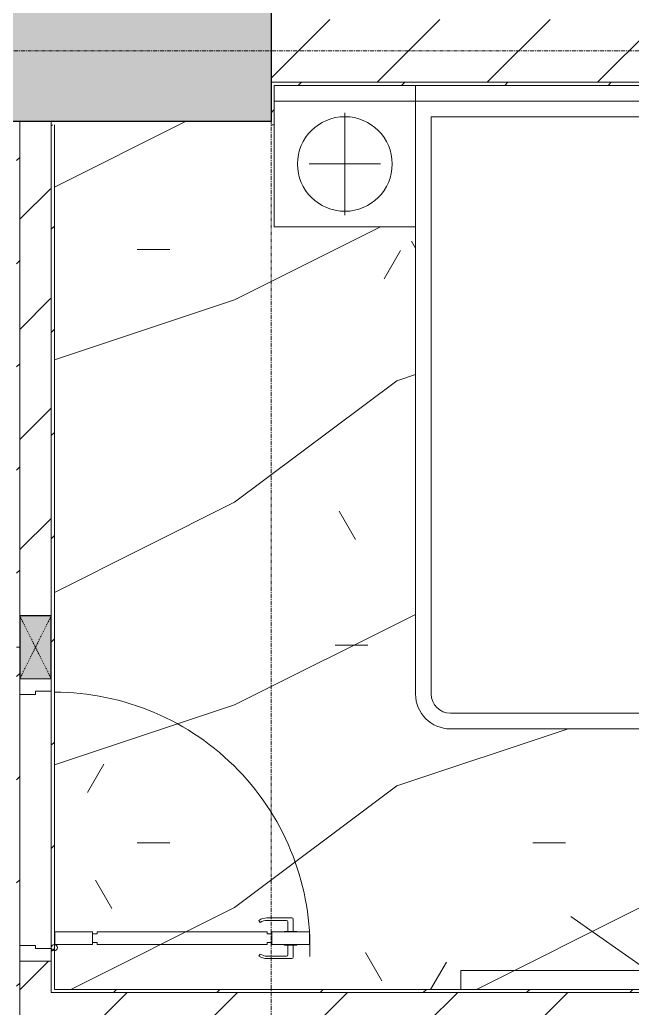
# Model space of a CAD drawing. Header units: millimetres. Extents: x 5121 to 246734, y -48180 to 129206.
# Drawn here: x 38053 to 40003, y 58687 to 61836 of the extents above; entities that cross this region are included whole.
import ezdxf

# ---------------------------------------------------------------- set-up
doc = ezdxf.new("R2010")
doc.units = ezdxf.units.MM
doc.linetypes.add('Dash', pattern=[6, 3, -3])
doc.linetypes.add('Grid Line', pattern=[22.225, 12.7, -3.175, 3.175, -3.175])
for name, color, linetype, lineweight in [('0-1', 7, 'Continuous', 5), ('A-DETL-GENF-1', 50, 'Continuous', 9), ('A-DOOR-1', 253, 'Continuous', 9), ('A-DOOR-2', 50, 'Continuous', 9), ('A-FLOR-PATT-1', 9, 'Continuous', 9), ('A-WALL-1', 250, 'Continuous', 18), ('A-WALL-PATT-1', 9, 'Continuous', 9), ('A-WALL-PATT-2', 50, 'Continuous', 9), ('A-WALL-PATT-3', 111, 'Continuous', 9), ('I-FURN-1', 253, 'Continuous', 9), ('S-COLS-2', 10, 'Continuous', 25), ('S-COLS-3', 50, 'Continuous', 9), ('S-COLS-4', 253, 'Continuous', 9), ('S-COLS-HDLN-1', 50, 'Dash', 9), ('S-GRID-1', 1, 'Grid Line', 9)]:
    doc.layers.add(name, color=color, linetype=linetype, lineweight=lineweight)
pattern_1 = [(45, (0, 0), (-164.4023, 164.4023), [])]
pattern_2 = [(45, (0, 0), (-175.3625, 175.3625), [])]

# ---------------------------------------------------------------- blocks, each defined once
blk = doc.blocks.new('M_Concrete-Rectangular-Column2 - 450x1300-812578-TKCS_MB TỔNG THỂ TẦNG 1')
at = {"layer": 'S-COLS-3'}
blk.add_hatch(color=256, dxfattribs=at).paths.add_polyline_path([(650, 225), (-650, 225), (-650, -225), (650, -225), (650, 100)])
at = {"layer": 'S-COLS-2'}
for p, q in [((-650, 225), (650, 225)), ((-650, -225), (-650, 225)), ((650, 225), (650, -225)), ((650, -225), (-650, -225))]:
    blk.add_line(p, q, dxfattribs=at)
blk = doc.blocks.new('NCV_TKTC_KET CAU_rvt-1-TKCS_MB TỔNG THỂ TẦNG 1')
at = {"layer": 'S-COLS-3', "rotation": 180}
blk.add_blockref('M_Concrete-Rectangular-Column2 - 450x1300-812578-TKCS_MB TỔNG THỂ TẦNG 1', (38202.6, 61736.9), dxfattribs=at)
blk = doc.blocks.new('DOOR_CW_01 CANH MO-PANEL KINH - DIW_01-900x2200-CỬA GỖ VÂN LAMINATE-553375-TKCS_MB TỔNG THỂ TẦNG 1')
at = {"layer": 'A-DETL-GENF-1'}
for p, q in [((-397, -182), (-397, -62)), ((-397, -62), (-357, -62)), ((-357, -62), (-357, -182)), ((-357, -182), (-397, -182)), ((-391, -196), (-391, -182)), ((-391, -182), (-363, -182)), ((-363, -182), (-363, -196)), ((-397, -196), (-391, -196)), ((-397, -738), (-397, -196)), ((-357, -196), (-363, -196)), ((-357, -196), (-357, -738)), ((-433.9, -711.2), (-427.3, -715.8)), ((-320.1, -711.2), (-326.7, -715.8)), ((-442, -737), (-442, -816.5)), ((-434, -799.5), (-434, -737)), ((-397, -738), (-391, -738)), ((-357, -752), (-397, -752)), ((-397, -752), (-397, -872)), ((-391, -752), (-391, -738)), ((-363, -752), (-391, -752)), ((-357, -738), (-363, -738)), ((-363, -738), (-363, -752)), ((-357, -872), (-357, -752)), ((-320, -799.5), (-320, -737)), ((-312, -737), (-312, -816.5)), ((-399, -803.5), (-430, -803.5)), ((-399, -792.2), (-399, -831.8)), ((-397, -792.2), (-399, -792.2)), ((-397, -792.2), (-397, -831.8)), ((-357, -792.2), (-357, -831.8)), ((-357, -792.2), (-355, -792.2)), ((-355, -792.2), (-355, -831.8)), ((-355, -803.5), (-324, -803.5)), ((-399, -820.5), (-438, -820.5)), ((-399, -831.8), (-397, -831.8)), ((-355, -831.8), (-357, -831.8)), ((-355, -820.5), (-316, -820.5)), ((-397, -872), (-357, -872))]:
    blk.add_line(p, q, dxfattribs=at)
blk.add_circle((-407, -60), 10, dxfattribs=at)
for centre, radius, start, end in [((-407, -60), 814, 268, 0), ((-397, -737), 45, 145, 180), ((-397, -737), 37, 145, 180), ((-357, -737), 37, 0, 35), ((-357, -737), 45, 360, 35), ((-438, -816.5), 4, 180, 270), ((-430, -799.5), 4, 180, 270), ((-324, -799.5), 4, 270, 0), ((-316, -816.5), 4, 270, 0)]:
    blk.add_arc(centre, radius, start, end, dxfattribs=at)
at = {"layer": 'A-DOOR-2'}
for p, q in [((-450, -50), (-450, 50)), ((-450, 50), (-400, 50)), ((-400, 50), (-400, 0)), ((400, 0), (400, 50)), ((400, 50), (450, 50)), ((450, 50), (450, -50)), ((-410, 0), (-410, -50)), ((-400, 0), (-410, 0)), ((410, 0), (400, 0)), ((410, -50), (410, 0)), ((-410, -50), (-450, -50)), ((-407, -50), (-382, -50)), ((450, -50), (410, -50))]:
    blk.add_line(p, q, dxfattribs=at)
blk = doc.blocks.new('G1_SOF - BO TRU - 100x200-V95-TKCS_MB TỔNG THỂ TẦNG 1')
at = {"layer": 'S-COLS-3'}
blk.add_hatch(color=256, dxfattribs=at).paths.add_polyline_path([(0, -100), (50, -100), (50, 100), (-50, 100), (-50, -100)])
at = {"layer": 'S-COLS-2'}
for p, q in [((50, 100), (-50, 100)), ((-50, 100), (-50, -100)), ((50, -100), (50, 100))]:
    blk.add_line(p, q, dxfattribs=at)
at = {"layer": 'S-COLS-HDLN-1'}
for p, q in [((50, 100), (-50, -100)), ((-50, 100), (50, -100))]:
    blk.add_line(p, q, dxfattribs=at)
blk = doc.blocks.new('GIUONG NGU-2TAB-1600x2000 - GIUONG NGU-2TAB-1600x2000-842839-TKCS_MB TỔNG THỂ TẦNG 1')
at = {"layer": 'I-FURN-1'}
for p, q in [((8.5, 0), (8.5, -50)), ((458.5, -50), (458.5, 0)), ((458.5, 0), (458.5, -50)), ((458.5, -50), (8.5, -50)), ((8.5, -50), (8.5, -450.3)), ((8.5, -50), (458.5, -50)), ((458.5, -50), (8.5, -50)), ((8.5, -50), (8.5, -450.3)), ((458.5, -450.3), (458.5, -50)), ((2108.2, -50), (458.5, -50)), ((458.5, -50), (458.5, -1938.9)), ((458.5, -50), (2108.2, -50)), ((458.5, -1938.9), (458.5, -50)), ((458.5, -450.3), (458.5, -50)), ((458.5, -50), (2108.2, -50)), ((233.5, -86.8), (233.5, -413.5)), ((508.5, -100), (2058.2, -100)), ((508.5, -1938.9), (508.5, -100)), ((120.2, -250.2), (346.8, -250.2)), ((8.5, -450.3), (458.5, -450.3)), ((8.5, -450.3), (458.5, -450.3)), ((1997.1, -2000), (569.6, -2000)), ((569.6, -2050), (1997.1, -2050)), ((1997.1, -2050), (569.6, -2050))]:
    blk.add_line(p, q, dxfattribs=at)
blk.add_circle((233.5, -250.2), 150.7, dxfattribs=at)
for radius in [111.1, 111.1, 61.1]:
    blk.add_arc((569.6, -1938.9), radius, 180, 270, dxfattribs=at)
blk = doc.blocks.new('KE TIVI-2 - KE TIVI-2-850637-TKCS_MB TỔNG THỂ TẦNG 1')
at = {"layer": 'I-FURN-1'}
for p, q in [((0, 60), (-245.7, 232.1)), ((213, 209.1), (0, 60)), ((-595.6, 60), (595.6, 60)), ((-595.6, 0), (-595.6, 60)), ((595.6, 60), (595.6, 0))]:
    blk.add_line(p, q, dxfattribs=at)
blk = doc.blocks.new('NCV_TKTC_TANG 1_rvt-1-TKCS_MB TỔNG THỂ TẦNG 1')
at = {"layer": 'A-FLOR-PATT-1'}
h = blk.add_hatch(dxfattribs=at)
h.set_pattern_fill('FP_5', color=256, style=0, pattern_type=2)
h.set_pattern_definition([(0, (0, 0), (2519.68, 629.92), [103.937, -1785.823, 103.937, -1785.823, -10078.72]), (0, (0, 0), (2519.68, 629.92), [-3779.52, 103.937, -3675.583, 103.937, -1785.823, -4409.44]), (0, (0, 0), (2519.68, 629.92), [-9448.8, 103.937, -1155.903, 103.937, -3045.663]), (120, (944.9, 314.96), (-1805.3667, 1867.147), [103.937, -1785.823, 103.937, -11864.543]), (120, (944.9, 314.96), (-1805.3667, 1867.147), [-1993.697, -1785.823, 103.937, -3675.583, -6299.2]), (120, (944.9, 314.96), (-1805.3667, 1867.147), [-7559.04, 103.937, -1785.823, 103.937, -4305.503]), (120, (944.9, 314.96), (-1805.3667, 1867.147), [-9552.737, -1155.903, 103.937, -3045.663]), (240, (1259.84, 1574.8), (-714.3133, -2497.067), [103.937, -1785.823, 103.937, -11864.543]), (240, (1259.84, 1574.8), (-714.3133, -2497.067), [-1993.697, -1785.823, 103.937, -3675.583, -6299.2]), (240, (1259.84, 1574.8), (-714.3133, -2497.067), [-7559.04, 103.937, -1785.823, 103.937, -4305.503]), (240, (1259.84, 1574.8), (-714.3133, -2497.067), [-9552.737, -1155.903, 103.937, -3045.663])])
h.paths.add_polyline_path([(39692.8, 58746.9), (42192.6, 58746.9), (42192.6, 60126.9), (41642.6, 60126.9), (41642.6, 61626.9), (41412.3, 61626.9), (41412.3, 61176.6), (40962.3, 61176.6), (40962.3, 59688), (40958.5, 59659.3), (40947.4, 59632.5), (40927.5, 59607.8), (40906.7, 59591.8), (40879.9, 59580.7), (40851.2, 59576.9), (39423.7, 59576.9), (39395, 59580.7), (39364.3, 59594.8), (39345.2, 59609.5), (39327.5, 59632.5), (39316.4, 59659.3), (39312.6, 59688), (39312.6, 61176.6), (38862.6, 61176.6), (38862.6, 61501.9), (38852.6, 61501.9), (38852.6, 61511.9), (38152.6, 61511.9), (38152.6, 61501.9), (38162.6, 61501.9), (38162.6, 58746.9), (39423.7, 58746.9)])
h = blk.add_hatch(dxfattribs=at)
h.set_pattern_fill('FP_4', color=256, style=0, pattern_type=2)
h.set_pattern_definition([(216.87, (516.46, 1291.15), (3873.4454, 2582.3069), [645.575, -5810.175]), (206.565, (1291.15, 903.8), (-1291.1515, -1291.149), [1443.55, -1443.55]), (198.435, (1291.15, 258.23), (-2582.2983, -1291.1527), [816.596, -3266.38])])
h.paths.add_polyline_path([(39692.8, 58746.9), (42192.6, 58746.9), (42192.6, 60126.9), (41642.6, 60126.9), (41642.6, 61626.9), (41412.3, 61626.9), (41412.3, 61176.6), (40962.3, 61176.6), (40962.3, 59688), (40958.5, 59659.3), (40947.4, 59632.5), (40927.5, 59607.8), (40906.7, 59591.8), (40879.9, 59580.7), (40851.2, 59576.9), (39423.7, 59576.9), (39395, 59580.7), (39364.3, 59594.8), (39345.2, 59609.5), (39327.5, 59632.5), (39316.4, 59659.3), (39312.6, 59688), (39312.6, 61176.6), (38862.6, 61176.6), (38862.6, 61501.9), (38852.6, 61501.9), (38852.6, 61511.9), (38152.6, 61511.9), (38152.6, 61501.9), (38162.6, 61501.9), (38162.6, 58746.9), (39423.7, 58746.9)])
at = {"layer": 'A-WALL-PATT-1'}
h = blk.add_hatch(dxfattribs=at)
h.set_pattern_fill('FP_2', color=256, style=0, pattern_type=2)
h.set_pattern_definition(pattern_2)
h.paths.add_polyline_path([(38142.6, 56836.9), (38152.6, 56836.9), (38152.6, 57737.3), (38052.6, 57737.3), (38052.6, 56836.9)])
h.paths.add_polyline_path([(38152.6, 58537.3), (38152.6, 58836.9), (38052.6, 58836.9), (38052.6, 58537.3), (38102.6, 58537.3)])
h.paths.add_polyline_path([(38052.6, 59936.9), (38152.6, 59936.9), (38149.5, 61511.9), (38052.6, 61511.9), (38052.6, 59965.2)])
h = blk.add_hatch(dxfattribs=at)
h.set_pattern_fill('FP_2', color=256, style=0, pattern_type=2)
h.set_pattern_definition(pattern_2)
h.paths.add_polyline_path([(40032.2, 58636.9), (40052.6, 58637), (40052.6, 58736.9), (38152.6, 58736.9), (38152.6, 58636.9), (39952.6, 58636.9)])
at = {"layer": 'A-WALL-PATT-2'}
h = blk.add_hatch(dxfattribs=at)
h.set_pattern_fill('FP_10', color=256, style=0, pattern_type=2)
h.set_pattern_definition(pattern_1)
h.paths.add_polyline_path([(42052.2, 61626.9), (42192.6, 61626.9), (42192.6, 61636.9), (38852.6, 61636.9), (38852.6, 61626.9), (41934.6, 61626.9)])
h = blk.add_hatch(dxfattribs=at)
h.set_pattern_fill('FP_10', color=256, style=0, pattern_type=2)
h.set_pattern_definition(pattern_1)
h.paths.add_polyline_path([(38862.6, 61501.9), (38862.6, 61626.9), (38852.6, 61626.9), (38852.6, 61501.9)])
h = blk.add_hatch(dxfattribs=at)
h.set_pattern_fill('FP_10', color=256, style=0, pattern_type=2)
h.set_pattern_definition(pattern_1)
h.paths.add_polyline_path([(38052.6, 59946.9), (38052.6, 61511.9), (38042.6, 61511.9), (38042.6, 59946.9), (38049.4, 59946.9)])
h = blk.add_hatch(dxfattribs=at)
h.set_pattern_fill('FP_10', color=256, style=0, pattern_type=2)
h.set_pattern_definition(pattern_1)
h.paths.add_polyline_path([(38155.1, 58746.9), (38162.6, 58746.9), (38162.6, 61501.9), (38152.6, 61501.9), (38152.6, 58746.9)])
h = blk.add_hatch(dxfattribs=at)
h.set_pattern_fill('FP_10', color=256, style=0, pattern_type=2)
h.set_pattern_definition(pattern_1)
h.paths.add_polyline_path([(38052.6, 59936.9), (38049.4, 59946.9), (36352.6, 59946.9), (36352.6, 59936.9), (38002.6, 59936.9)])
h = blk.add_hatch(dxfattribs=at)
h.set_pattern_fill('FP_10', color=256, style=0, pattern_type=2)
h.set_pattern_definition(pattern_1)
h.paths.add_polyline_path([(38052.6, 56636.9), (38052.6, 59836.9), (38042.6, 59836.9), (38042.6, 56636.9)])
h = blk.add_hatch(dxfattribs=at)
h.set_pattern_fill('FP_10', color=256, style=0, pattern_type=2)
h.set_pattern_definition(pattern_1)
h.paths.add_polyline_path([(38152.6, 58736.9), (42202.6, 58736.9), (42202.6, 58746.9), (38152.6, 58746.9)])
at = {"layer": 'A-WALL-1'}
for p, q in [((42192.6, 61636.9), (38852.6, 61636.9)), ((38862.6, 61626.9), (42192.6, 61626.9)), ((38862.6, 61501.9), (38862.6, 61626.9)), ((38052.6, 61511.9), (38052.6, 59936.9)), ((38152.6, 59936.9), (38152.6, 61511.9)), ((38152.6, 61501.9), (38152.6, 59936.9)), ((38162.6, 58746.9), (38162.6, 61501.9)), ((38852.6, 61501.9), (38862.6, 61501.9)), ((38052.6, 59836.9), (38042.6, 59836.9)), ((38052.6, 58886.9), (38052.6, 59686.9)), ((38152.6, 59696.9), (38152.6, 58876.9)), ((38052.6, 58537.3), (38052.6, 58836.9)), ((38052.6, 58836.9), (38052.6, 58537.3)), ((38152.6, 58836.9), (38152.6, 58746.9)), ((38152.6, 58736.9), (38152.6, 58836.9)), ((38152.6, 58746.9), (38152.6, 58736.9)), ((38152.6, 58736.9), (40952.6, 58736.9)), ((40052.6, 58736.9), (38152.6, 58736.9)), ((42192.6, 58746.9), (38162.6, 58746.9))]:
    blk.add_line(p, q, dxfattribs=at)
at = {"layer": 'A-DOOR-1', "rotation": 89.99999999999915}
blk.add_blockref('DOOR_CW_01 CANH MO-PANEL KINH - DIW_01-900x2200-CỬA GỖ VÂN LAMINATE-553375-TKCS_MB TỔNG THỂ TẦNG 1', (38102.6, 59286.9), dxfattribs=at)
at = {"layer": 'I-FURN-1'}
for name, p in [('GIUONG NGU-2TAB-1600x2000 - GIUONG NGU-2TAB-1600x2000-842839-TKCS_MB TỔNG THỂ TẦNG 1', (38854.1, 61626.9)), ('KE TIVI-2 - KE TIVI-2-850637-TKCS_MB TỔNG THỂ TẦNG 1', (40052.6, 58746.9))]:
    blk.add_blockref(name, p, dxfattribs=at)
at = {"layer": 'S-COLS-4'}
blk.add_blockref('G1_SOF - BO TRU - 100x200-V95-TKCS_MB TỔNG THỂ TẦNG 1', (38102.6, 59836.9), dxfattribs=at)

msp = doc.modelspace()

# ---------------------------------------------------------------- hatches: boundary and pattern name
at = {"layer": 'A-WALL-PATT-3'}
h = msp.add_hatch(dxfattribs=at)
h.set_pattern_fill('FP_1', color=256, style=0, pattern_type=2)
h.set_pattern_definition(pattern_2)
h.paths.add_polyline_path([(40757.1, 61636.9), (41852.6, 61636.9), (41852.6, 61835.3), (42052.6, 61835.3), (42052.6, 61636.9), (42402.6, 61636.9), (42402.6, 61836.9), (38852.6, 61836.9), (38852.6, 61636.9), (39692.8, 61636.9)])

# ---------------------------------------------------------------- linework, layer by layer
at = {"layer": 'A-WALL-1'}
for p, q in [((38852.6, 61836.9), (38852.6, 61636.9)), ((38852.6, 61636.9), (41852.6, 61636.9))]:
    msp.add_line(p, q, dxfattribs=at)
at = {"layer": 'S-GRID-1'}
for p, q in [((38852.6, 23210.6), (38852.6, 78232.7)), ((129301.8, 61736.9), (31601.8, 61736.9))]:
    msp.add_line(p, q, dxfattribs=at)

# ---------------------------------------------------------------- block references
at = {"layer": '0-1'}
for name in ['NCV_TKTC_KET CAU_rvt-1-TKCS_MB TỔNG THỂ TẦNG 1', 'NCV_TKTC_TANG 1_rvt-1-TKCS_MB TỔNG THỂ TẦNG 1']:
    msp.add_blockref(name, (0, 0), dxfattribs=at)

doc.saveas('drawing.dxf')
